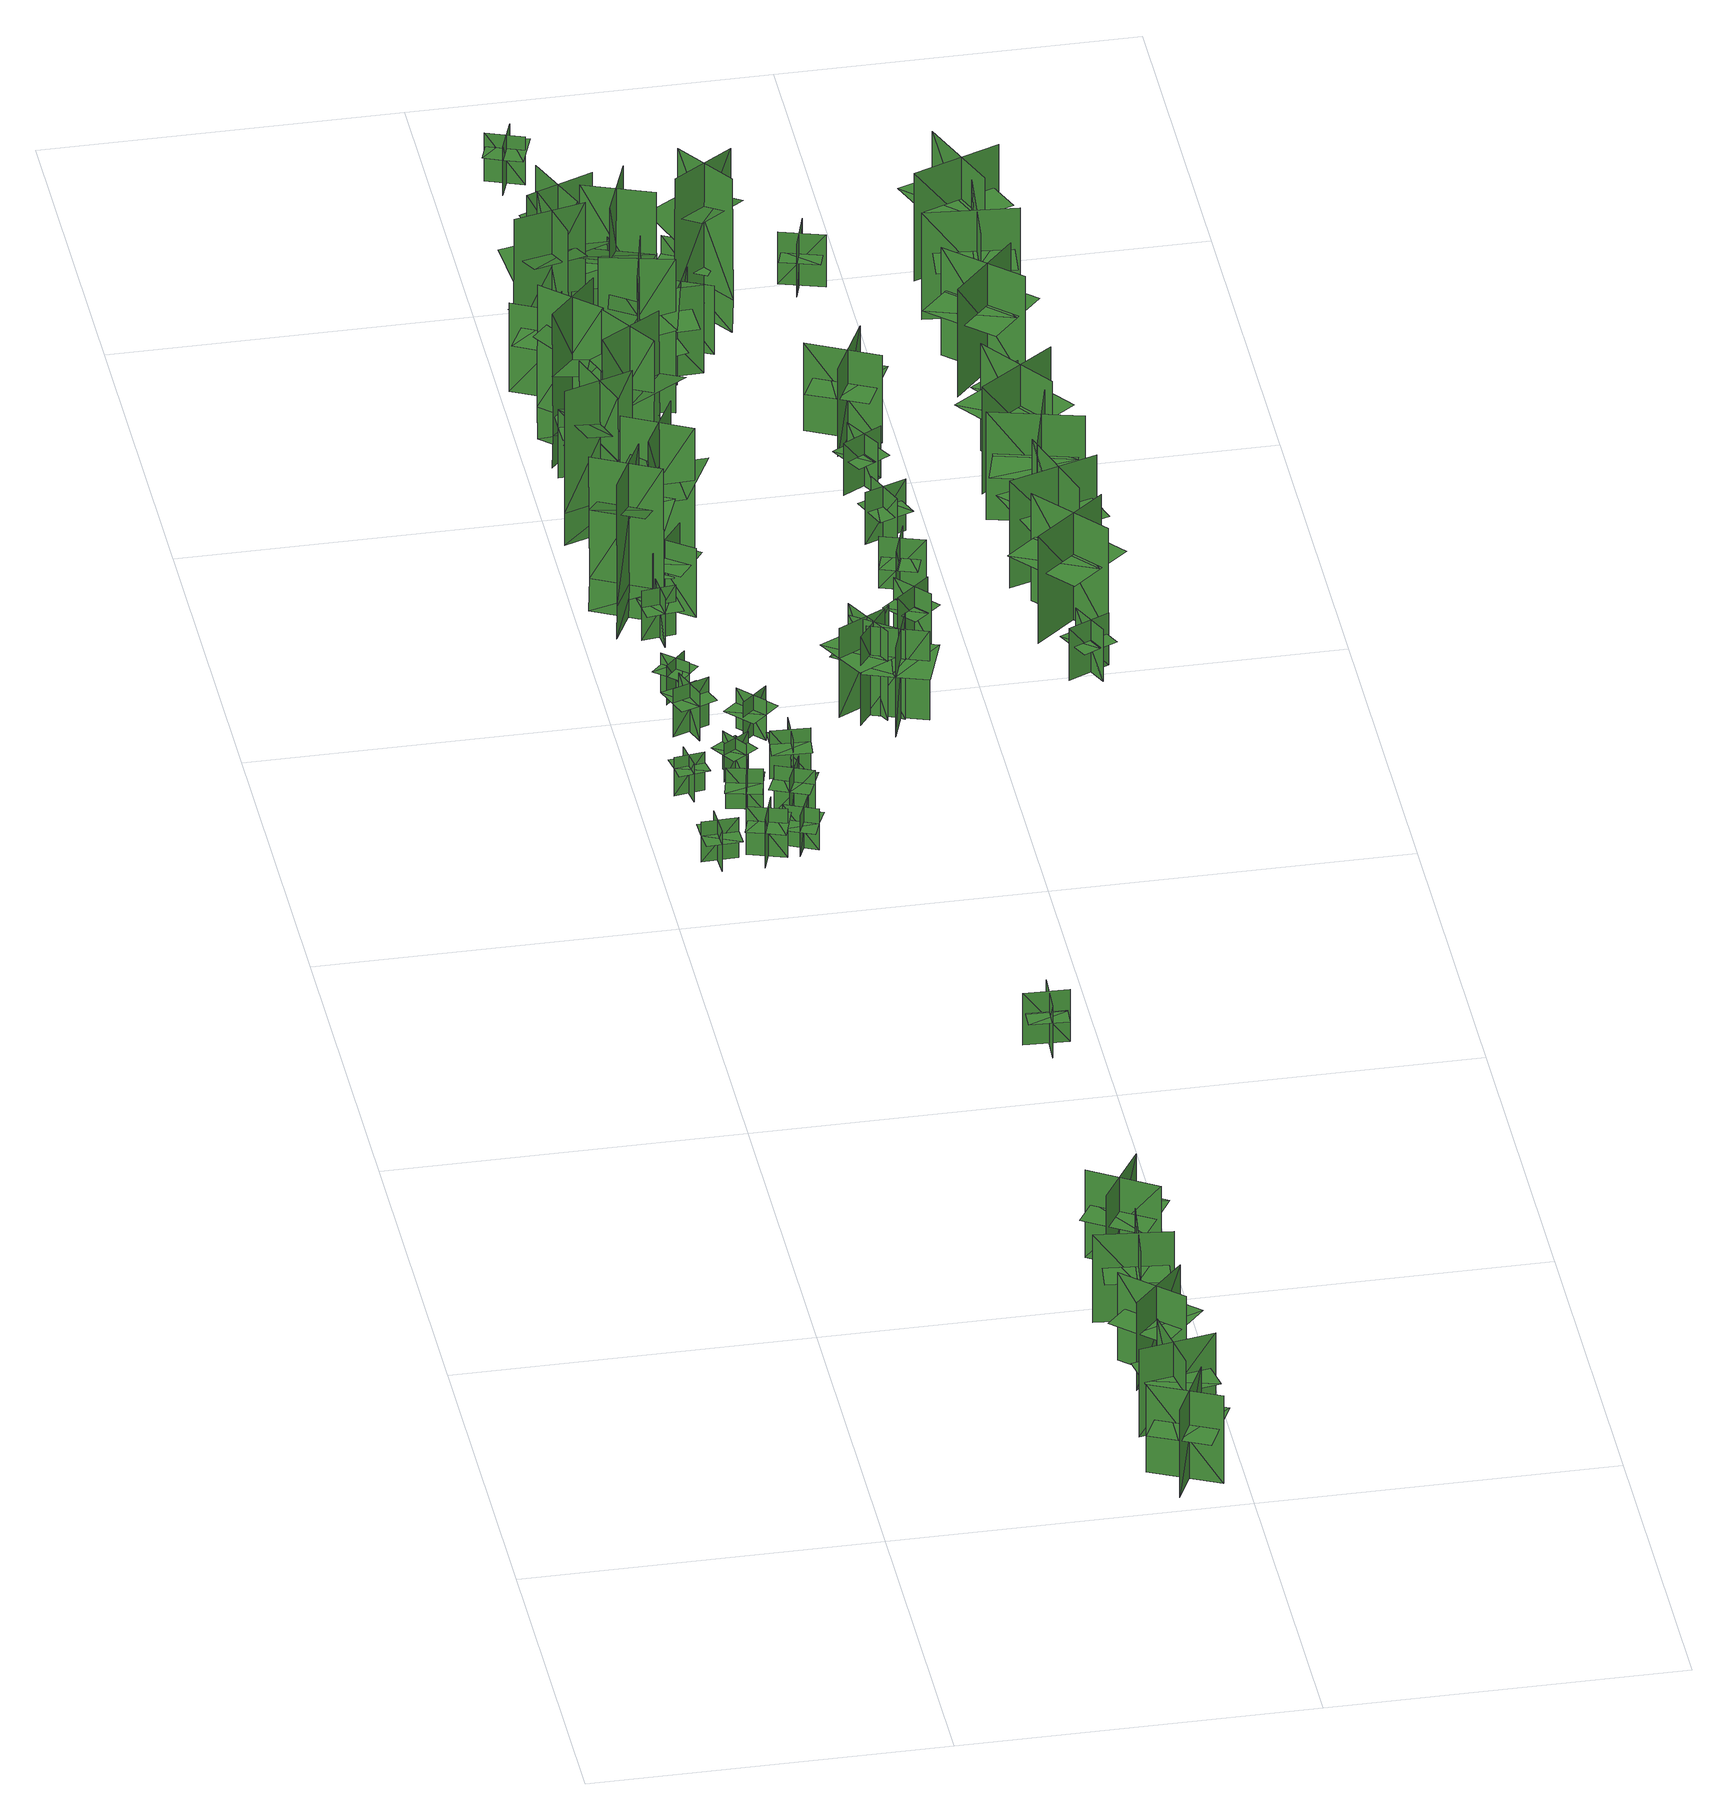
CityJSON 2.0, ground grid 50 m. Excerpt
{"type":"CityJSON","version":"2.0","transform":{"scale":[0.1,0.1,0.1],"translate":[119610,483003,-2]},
"CityObjects":{
"tree1":{"type":"SolitaryVegetationObject","geometry":[{"type":"MultiSurface","lod":"1","boundaries":[[[0,1,2]],[[0,2,3]],[[4,5,6]],[[4,6,7]],[[8,9,10]],[[8,10,11]],[[8,12,13]],[[8,13,9]]]}]},
"tree2":{"type":"SolitaryVegetationObject","geometry":[{"type":"MultiSurface","lod":"1","boundaries":[[[14,15,16]],[[14,16,17]],[[18,19,20]],[[18,20,21]],[[22,23,24]],[[22,24,25]],[[22,26,27]],[[22,27,23]]]}]},
"tree3":{"type":"SolitaryVegetationObject","geometry":[{"type":"MultiSurface","lod":"1","boundaries":[[[28,29,30]],[[28,30,31]],[[32,33,34]],[[32,34,35]],[[36,37,38]],[[36,38,39]],[[36,40,41]],[[36,41,37]]]}]},
"tree4":{"type":"SolitaryVegetationObject","geometry":[{"type":"MultiSurface","lod":"1","boundaries":[[[42,43,44]],[[42,44,45]],[[46,47,48]],[[46,48,49]],[[50,51,52]],[[50,52,53]],[[50,54,55]],[[50,55,51]]]}]},
"tree5":{"type":"SolitaryVegetationObject","geometry":[{"type":"MultiSurface","lod":"1","boundaries":[[[56,57,58]],[[56,58,59]],[[60,61,62]],[[60,62,63]],[[64,65,66]],[[64,66,67]],[[64,67,68]],[[64,68,69]]]}]},
"tree6":{"type":"SolitaryVegetationObject","geometry":[{"type":"MultiSurface","lod":"1","boundaries":[[[70,71,72]],[[70,72,73]],[[74,75,76]],[[74,76,77]],[[78,79,80]],[[78,80,81]],[[78,81,82]],[[78,82,83]]]}]},
"tree7":{"type":"SolitaryVegetationObject","geometry":[{"type":"MultiSurface","lod":"1","boundaries":[[[84,85,86]],[[84,86,87]],[[88,89,90]],[[88,90,91]],[[92,93,94]],[[92,94,95]],[[92,96,97]],[[92,97,93]]]}]},
"tree8":{"type":"SolitaryVegetationObject","geometry":[{"type":"MultiSurface","lod":"1","boundaries":[[[98,99,100]],[[98,100,101]],[[102,103,104]],[[102,104,105]],[[106,107,108]],[[106,108,109]],[[106,109,110]],[[106,110,111]]]}]},
"tree9":{"type":"SolitaryVegetationObject","geometry":[{"type":"MultiSurface","lod":"1","boundaries":[[[112,113,114]],[[112,114,115]],[[116,117,118]],[[116,118,119]],[[120,121,122]],[[120,122,123]],[[120,123,124]],[[120,124,125]]]}]},
"tree10":{"type":"SolitaryVegetationObject","geometry":[{"type":"MultiSurface","lod":"1","boundaries":[[[126,127,128]],[[126,128,129]],[[130,131,132]],[[130,132,133]],[[134,135,136]],[[134,136,137]],[[134,137,138]],[[134,138,139]]]}]},
"tree11":{"type":"SolitaryVegetationObject","geometry":[{"type":"MultiSurface","lod":"1","boundaries":[[[140,141,142]],[[140,142,143]],[[144,145,146]],[[144,146,147]],[[148,149,150]],[[148,150,151]],[[148,151,152]],[[148,152,153]]]}]},
"tree12":{"type":"SolitaryVegetationObject","geometry":[{"type":"MultiSurface","lod":"1","boundaries":[[[154,155,156]],[[154,156,157]],[[158,159,160]],[[158,160,161]],[[162,163,164]],[[162,164,165]],[[162,165,166]],[[162,166,167]]]}]},
"tree13":{"type":"SolitaryVegetationObject","geometry":[{"type":"MultiSurface","lod":"1","boundaries":[[[168,169,170]],[[168,170,171]],[[172,173,174]],[[172,174,175]],[[176,177,178]],[[176,178,179]],[[176,179,180]],[[176,180,181]]]}]},
"tree14":{"type":"SolitaryVegetationObject","geometry":[{"type":"MultiSurface","lod":"1","boundaries":[[[182,183,184]],[[182,184,185]],[[186,187,188]],[[186,188,189]],[[190,191,192]],[[190,192,193]],[[190,193,194]],[[190,194,195]]]}]},
"tree15":{"type":"SolitaryVegetationObject","geometry":[{"type":"MultiSurface","lod":"1","boundaries":[[[196,197,198]],[[196,198,199]],[[200,201,202]],[[200,202,203]],[[204,205,201]],[[204,201,200]],[[206,207,197]],[[206,197,196]],[[208,209,210]],[[208,210,211]],[[212,213,214]],[[212,214,215]]]}]},
"tree16":{"type":"SolitaryVegetationObject","geometry":[{"type":"MultiSurface","lod":"1","boundaries":[[[216,217,218]],[[216,218,219]],[[220,221,222]],[[220,222,223]],[[224,225,226]],[[224,226,227]],[[224,227,228]],[[224,228,229]]]}]},
"tree17":{"type":"SolitaryVegetationObject","geometry":[{"type":"MultiSurface","lod":"1","boundaries":[[[230,231,232]],[[230,232,233]],[[234,235,236]],[[234,236,237]],[[238,239,240]],[[238,240,241]],[[238,241,242]],[[238,242,243]]]}]},
"tree18":{"type":"SolitaryVegetationObject","geometry":[{"type":"MultiSurface","lod":"1","boundaries":[[[244,245,246]],[[244,246,247]],[[248,249,250]],[[248,250,251]],[[252,253,254]],[[252,254,255]],[[252,256,257]],[[252,257,253]]]}]},
"tree19":{"type":"SolitaryVegetationObject","geometry":[{"type":"MultiSurface","lod":"1","boundaries":[[[258,259,260]],[[258,260,261]],[[262,263,264]],[[262,264,265]],[[266,267,268]],[[266,268,269]],[[266,270,271]],[[266,271,267]]]}]},
"tree20":{"type":"SolitaryVegetationObject","geometry":[{"type":"MultiSurface","lod":"1","boundaries":[[[272,273,274]],[[272,274,275]],[[276,277,278]],[[276,278,279]],[[280,281,282]],[[280,282,283]],[[280,284,285]],[[280,285,281]]]}]},
"tree21":{"type":"SolitaryVegetationObject","geometry":[{"type":"MultiSurface","lod":"1","boundaries":[[[286,287,288]],[[286,288,289]],[[290,291,292]],[[290,292,293]],[[294,295,296]],[[294,296,297]],[[294,297,298]],[[294,298,299]]]}]},
"tree22":{"type":"SolitaryVegetationObject","geometry":[{"type":"MultiSurface","lod":"1","boundaries":[[[300,301,302]],[[300,302,303]],[[304,305,306]],[[304,306,307]],[[308,309,310]],[[308,310,311]],[[308,311,312]],[[308,312,313]]]}]},
"tree23":{"type":"SolitaryVegetationObject","geometry":[{"type":"MultiSurface","lod":"1","boundaries":[[[314,315,316]],[[314,316,317]],[[318,319,320]],[[318,320,321]],[[322,323,324]],[[322,324,325]],[[322,326,327]],[[322,327,323]]]}]},
"tree24":{"type":"SolitaryVegetationObject","geometry":[{"type":"MultiSurface","lod":"1","boundaries":[[[328,329,330]],[[328,330,331]],[[332,333,334]],[[332,334,335]],[[336,337,338]],[[336,338,339]],[[336,339,340]],[[336,340,341]]]}]},
"tree25":{"type":"SolitaryVegetationObject","geometry":[{"type":"MultiSurface","lod":"1","boundaries":[[[342,343,344]],[[342,344,345]],[[346,347,348]],[[346,348,349]],[[350,351,347]],[[350,347,346]],[[352,353,343]],[[352,343,342]],[[354,355,356]],[[354,356,357]],[[358,359,360]],[[358,360,361]]]}]},
"tree26":{"type":"SolitaryVegetationObject","geometry":[{"type":"MultiSurface","lod":"1","boundaries":[[[362,363,364]],[[362,364,365]],[[366,367,368]],[[366,368,369]],[[370,371,372]],[[370,372,373]],[[370,373,374]],[[370,374,375]]]}]},
"tree27":{"type":"SolitaryVegetationObject","geometry":[{"type":"MultiSurface","lod":"1","boundaries":[[[376,377,378]],[[376,378,379]],[[380,381,382]],[[380,382,383]],[[384,385,386]],[[384,386,387]],[[384,387,388]],[[384,388,389]]]}]},
"tree28":{"type":"SolitaryVegetationObject","geometry":[{"type":"MultiSurface","lod":"1","boundaries":[[[390,391,392]],[[390,392,393]],[[394,395,396]],[[394,396,397]],[[398,399,395]],[[398,395,394]],[[400,401,391]],[[400,391,390]],[[402,403,404]],[[402,404,405]],[[406,407,408]],[[406,408,409]]]}]},
"tree29":{"type":"SolitaryVegetationObject","geometry":[{"type":"MultiSurface","lod":"1","boundaries":[[[410,411,412]],[[410,412,413]],[[414,415,416]],[[414,416,417]],[[418,419,420]],[[418,420,421]],[[418,421,422]],[[418,422,423]]]}]},
"tree30":{"type":"SolitaryVegetationObject","geometry":[{"type":"MultiSurface","lod":"1","boundaries":[[[424,425,426]],[[424,426,427]],[[428,429,430]],[[428,430,431]],[[432,433,434]],[[432,434,435]],[[432,436,437]],[[432,437,433]]]}]},
"tree31":{"type":"SolitaryVegetationObject","geometry":[{"type":"MultiSurface","lod":"1","boundaries":[[[438,439,440]],[[438,440,441]],[[442,443,444]],[[442,444,445]],[[446,447,448]],[[446,448,449]],[[446,450,451]],[[446,451,447]]]}]},
"tree32":{"type":"SolitaryVegetationObject","geometry":[{"type":"MultiSurface","lod":"1","boundaries":[[[452,453,454]],[[452,454,455]],[[456,457,458]],[[456,458,459]],[[460,461,462]],[[460,462,463]],[[460,464,465]],[[460,465,461]]]}]},
"tree33":{"type":"SolitaryVegetationObject","geometry":[{"type":"MultiSurface","lod":"1","boundaries":[[[466,467,468]],[[466,468,469]],[[470,471,472]],[[470,472,473]],[[474,475,476]],[[474,476,477]],[[474,478,479]],[[474,479,475]]]}]},
"tree34":{"type":"SolitaryVegetationObject","geometry":[{"type":"MultiSurface","lod":"1","boundaries":[[[480,481,482]],[[480,482,483]],[[484,485,486]],[[484,486,487]],[[488,489,490]],[[488,490,491]],[[488,492,493]],[[488,493,489]]]}]},
"tree35":{"type":"SolitaryVegetationObject","geometry":[{"type":"MultiSurface","lod":"1","boundaries":[[[494,495,496]],[[494,496,497]],[[498,499,500]],[[498,500,501]],[[502,503,499]],[[502,499,498]],[[504,505,495]],[[504,495,494]],[[506,507,508]],[[506,508,509]],[[510,511,512]],[[510,512,513]]]}]},
"tree36":{"type":"SolitaryVegetationObject","geometry":[{"type":"MultiSurface","lod":"1","boundaries":[[[514,515,516]],[[514,516,517]],[[518,519,520]],[[518,520,521]],[[522,523,524]],[[522,524,525]],[[522,525,526]],[[522,526,527]]]}]},
"tree37":{"type":"SolitaryVegetationObject","geometry":[{"type":"MultiSurface","lod":"1","boundaries":[[[528,529,530]],[[528,530,531]],[[532,533,534]],[[532,534,535]],[[536,537,538]],[[536,538,539]],[[536,539,540]],[[536,540,541]]]}]},
"tree38":{"type":"SolitaryVegetationObject","geometry":[{"type":"MultiSurface","lod":"1","boundaries":[[[542,543,544]],[[542,544,545]],[[546,547,548]],[[546,548,549]],[[550,551,552]],[[550,552,553]],[[550,554,555]],[[550,555,551]]]}]},
"tree39":{"type":"SolitaryVegetationObject","geometry":[{"type":"MultiSurface","lod":"1","boundaries":[[[556,557,558]],[[556,558,559]],[[560,561,562]],[[560,562,563]],[[564,565,566]],[[564,566,567]],[[564,568,569]],[[564,569,565]]]}]},
"tree40":{"type":"SolitaryVegetationObject","geometry":[{"type":"MultiSurface","lod":"1","boundaries":[[[570,571,572]],[[570,572,573]],[[574,575,576]],[[574,576,577]],[[578,579,580]],[[578,580,581]],[[578,582,583]],[[578,583,579]]]}]},
"tree41":{"type":"SolitaryVegetationObject","geometry":[{"type":"MultiSurface","lod":"1","boundaries":[[[584,585,586]],[[584,586,587]],[[588,589,590]],[[588,590,591]],[[592,593,594]],[[592,594,595]],[[592,596,597]],[[592,597,593]]]}]},
"tree42":{"type":"SolitaryVegetationObject","geometry":[{"type":"MultiSurface","lod":"1","boundaries":[[[598,599,600]],[[598,600,601]],[[602,603,604]],[[602,604,605]],[[606,607,603]],[[606,603,602]],[[608,609,599]],[[608,599,598]],[[610,611,612]],[[610,612,613]],[[614,615,616]],[[614,616,617]]]}]},
"tree43":{"type":"SolitaryVegetationObject","geometry":[{"type":"MultiSurface","lod":"1","boundaries":[[[618,619,620]],[[618,620,621]],[[622,623,624]],[[622,624,625]],[[626,627,628]],[[626,628,629]],[[626,630,631]],[[626,631,627]]]}]},
"tree44":{"type":"SolitaryVegetationObject","geometry":[{"type":"MultiSurface","lod":"1","boundaries":[[[632,633,634]],[[632,634,635]],[[636,637,638]],[[636,638,639]],[[640,641,642]],[[640,642,643]],[[640,643,644]],[[640,644,645]]]}]},
"tree45":{"type":"SolitaryVegetationObject","geometry":[{"type":"MultiSurface","lod":"1","boundaries":[[[646,647,648]],[[646,648,649]],[[650,651,652]],[[650,652,653]],[[654,655,656]],[[654,656,657]],[[654,658,659]],[[654,659,655]]]}]},
"tree46":{"type":"SolitaryVegetationObject","geometry":[{"type":"MultiSurface","lod":"1","boundaries":[[[660,661,662]],[[660,662,663]],[[664,665,666]],[[664,666,667]],[[668,669,670]],[[668,670,671]],[[668,671,672]],[[668,672,673]]]}]},
"tree47":{"type":"SolitaryVegetationObject","geometry":[{"type":"MultiSurface","lod":"1","boundaries":[[[674,675,676]],[[674,676,677]],[[678,679,680]],[[678,680,681]],[[682,683,684]],[[682,684,685]],[[682,686,687]],[[682,687,683]]]}]},
"tree48":{"type":"SolitaryVegetationObject","geometry":[{"type":"MultiSurface","lod":"1","boundaries":[[[688,689,690]],[[688,690,691]],[[692,693,694]],[[692,694,695]],[[696,697,698]],[[696,698,699]],[[696,700,701]],[[696,701,697]]]}]},
"tree49":{"type":"SolitaryVegetationObject","geometry":[{"type":"MultiSurface","lod":"1","boundaries":[[[702,703,704]],[[702,704,705]],[[706,707,708]],[[706,708,709]],[[710,711,707]],[[710,707,706]],[[712,713,703]],[[712,703,702]],[[714,715,716]],[[714,716,717]],[[718,719,720]],[[718,720,721]]]}]},
"tree50":{"type":"SolitaryVegetationObject","geometry":[{"type":"MultiSurface","lod":"1","boundaries":[[[722,723,724]],[[722,724,725]],[[726,727,728]],[[726,728,729]],[[730,731,732]],[[730,732,733]],[[730,733,734]],[[730,734,735]]]}]},
"tree51":{"type":"SolitaryVegetationObject","geometry":[{"type":"MultiSurface","lod":"1","boundaries":[[[736,737,738]],[[736,738,739]],[[740,741,742]],[[740,742,743]],[[744,745,746]],[[744,746,747]],[[744,748,749]],[[744,749,745]]]}]},
"tree52":{"type":"SolitaryVegetationObject","geometry":[{"type":"MultiSurface","lod":"1","boundaries":[[[750,751,752]],[[750,752,753]],[[754,755,756]],[[754,756,757]],[[758,759,760]],[[758,760,761]],[[758,762,763]],[[758,763,759]]]}]},
"tree53":{"type":"SolitaryVegetationObject","geometry":[{"type":"MultiSurface","lod":"1","boundaries":[[[764,765,766]],[[764,766,767]],[[768,769,770]],[[768,770,771]],[[772,773,774]],[[772,774,775]],[[772,776,777]],[[772,777,773]]]}]},
"tree54":{"type":"SolitaryVegetationObject","geometry":[{"type":"MultiSurface","lod":"1","boundaries":[[[778,779,780]],[[778,780,781]],[[782,783,784]],[[782,784,785]],[[786,787,788]],[[786,788,789]],[[786,790,791]],[[786,791,787]]]}]},
"tree55":{"type":"SolitaryVegetationObject","geometry":[{"type":"MultiSurface","lod":"1","boundaries":[[[792,793,794]],[[792,794,795]],[[796,797,798]],[[796,798,799]],[[800,801,802]],[[800,802,803]],[[800,804,805]],[[800,805,801]]]}]},
"tree56":{"type":"SolitaryVegetationObject","geometry":[{"type":"MultiSurface","lod":"1","boundaries":[[[806,807,808]],[[806,808,809]],[[810,811,812]],[[810,812,813]],[[814,815,816]],[[814,816,817]],[[814,817,818]],[[814,818,819]]]}]},
"tree57":{"type":"SolitaryVegetationObject","geometry":[{"type":"MultiSurface","lod":"1","boundaries":[[[820,821,822]],[[820,822,823]],[[824,825,826]],[[824,826,827]],[[828,829,830]],[[828,830,831]],[[828,832,833]],[[828,833,829]]]}]},
"tree58":{"type":"SolitaryVegetationObject","geometry":[{"type":"MultiSurface","lod":"1","boundaries":[[[834,835,836]],[[834,836,837]],[[838,839,840]],[[838,840,841]],[[842,843,844]],[[842,844,845]],[[842,846,847]],[[842,847,843]]]}]},
"tree59":{"type":"SolitaryVegetationObject","geometry":[{"type":"MultiSurface","lod":"1","boundaries":[[[848,849,850]],[[848,850,851]],[[852,853,854]],[[852,854,855]],[[856,857,858]],[[856,858,859]],[[856,859,860]],[[856,860,861]]]}]},
"tree60":{"type":"SolitaryVegetationObject","geometry":[{"type":"MultiSurface","lod":"1","boundaries":[[[862,863,864]],[[862,864,865]],[[866,867,868]],[[866,868,869]],[[870,871,867]],[[870,867,866]],[[872,873,863]],[[872,863,862]],[[874,875,876]],[[874,876,877]],[[878,879,880]],[[878,880,881]]]}]},
"tree61":{"type":"SolitaryVegetationObject","geometry":[{"type":"MultiSurface","lod":"1","boundaries":[[[882,883,884]],[[882,884,885]],[[886,887,888]],[[886,888,889]],[[890,891,892]],[[890,892,893]],[[890,893,894]],[[890,894,895]]]}]},
"tree62":{"type":"SolitaryVegetationObject","geometry":[{"type":"MultiSurface","lod":"1","boundaries":[[[896,897,898]],[[896,898,899]],[[900,901,902]],[[900,902,903]],[[904,905,901]],[[904,901,900]],[[906,907,897]],[[906,897,896]],[[908,909,910]],[[908,910,911]],[[912,913,914]],[[912,914,915]]]}]},
"tree63":{"type":"SolitaryVegetationObject","geometry":[{"type":"MultiSurface","lod":"1","boundaries":[[[916,917,918]],[[916,918,919]],[[920,921,922]],[[920,922,923]],[[924,925,926]],[[924,926,927]],[[924,928,929]],[[924,929,925]]]}]},
"tree64":{"type":"SolitaryVegetationObject","geometry":[{"type":"MultiSurface","lod":"1","boundaries":[[[930,931,932]],[[930,932,933]],[[934,935,936]],[[934,936,937]],[[938,939,940]],[[938,940,941]],[[938,941,942]],[[938,942,943]]]}]},
"tree65":{"type":"SolitaryVegetationObject","geometry":[{"type":"MultiSurface","lod":"1","boundaries":[[[944,945,946]],[[944,946,947]],[[948,949,950]],[[948,950,951]],[[952,953,954]],[[952,954,955]],[[952,956,957]],[[952,957,953]]]}]},
"tree66":{"type":"SolitaryVegetationObject","geometry":[{"type":"MultiSurface","lod":"1","boundaries":[[[958,959,960]],[[958,960,961]],[[962,963,964]],[[962,964,965]],[[966,967,968]],[[966,968,969]],[[966,970,971]],[[966,971,967]]]}]},
"tree67":{"type":"SolitaryVegetationObject","geometry":[{"type":"MultiSurface","lod":"1","boundaries":[[[972,973,974]],[[972,974,975]],[[976,977,978]],[[976,978,979]],[[980,981,982]],[[980,982,983]],[[980,984,985]],[[980,985,981]]]}]},
"tree68":{"type":"SolitaryVegetationObject","geometry":[{"type":"MultiSurface","lod":"1","boundaries":[[[986,987,988]],[[986,988,989]],[[990,991,992]],[[990,992,993]],[[994,995,991]],[[994,991,990]],[[996,997,987]],[[996,987,986]],[[998,999,1000]],[[998,1000,1001]],[[1002,1003,1004]],[[1002,1004,1005]]]}]},
"tree69":{"type":"SolitaryVegetationObject","geometry":[{"type":"MultiSurface","lod":"1","boundaries":[[[1006,1007,1008]],[[1006,1008,1009]],[[1010,1011,1012]],[[1010,1012,1013]],[[1014,1015,1016]],[[1014,1016,1017]],[[1014,1017,1018]],[[1014,1018,1019]]]}]},
"tree70":{"type":"SolitaryVegetationObject","geometry":[{"type":"MultiSurface","lod":"1","boundaries":[[[1020,1021,1022]],[[1020,1022,1023]],[[1024,1025,1026]],[[1024,1026,1027]],[[1028,1029,1030]],[[1028,1030,1031]],[[1028,1031,1032]],[[1028,1032,991]]]}]},
"tree71":{"type":"SolitaryVegetationObject","geometry":[{"type":"MultiSurface","lod":"1","boundaries":[[[1033,1034,1035]],[[1033,1035,1036]],[[1037,1038,1039]],[[1037,1039,1040]],[[1041,1042,1043]],[[1041,1043,1044]],[[1041,1044,1045]],[[1041,1045,1046]]]}]},
"tree72":{"type":"SolitaryVegetationObject","geometry":[{"type":"MultiSurface","lod":"1","boundaries":[[[1047,1048,1049]],[[1047,1049,1050]],[[1051,1052,1053]],[[1051,1053,1054]],[[1055,1056,1057]],[[1055,1057,1058]],[[1055,1058,1059]],[[1055,1059,1060]]]}]},
"tree73":{"type":"SolitaryVegetationObject","geometry":[{"type":"MultiSurface","lod":"1","boundaries":[[[1061,1062,1063]],[[1061,1063,1064]],[[1065,1066,1067]],[[1065,1067,1068]],[[1069,1070,1071]],[[1069,1071,1072]],[[1069,1073,1074]],[[1069,1074,1070]]]}]},
"tree74":{"type":"SolitaryVegetationObject","geometry":[{"type":"MultiSurface","lod":"1","boundaries":[[[1075,1076,1077]],[[1075,1077,1078]],[[1079,1080,1081]],[[1079,1081,1082]],[[1083,1084,1085]],[[1083,1085,1086]],[[1083,1087,1088]],[[1083,1088,1084]]]}]},
"tree75":{"type":"SolitaryVegetationObject","geometry":[{"type":"MultiSurface","lod":"1","boundaries":[[[1089,1090,1091]],[[1089,1091,1092]],[[1093,1094,1095]],[[1093,1095,1096]],[[1097,1098,1099]],[[1097,1099,1100]],[[1097,1100,1101]],[[1097,1101,1102]]]}]},
"tree76":{"type":"SolitaryVegetationObject","geometry":[{"type":"MultiSurface","lod":"1","boundaries":[[[1103,1104,1105]],[[1103,1105,1106]],[[1107,1108,1109]],[[1107,1109,1110]],[[1111,1112,1108]],[[1111,1108,1107]],[[1113,1114,1104]],[[1113,1104,1103]],[[1103,1104,1115]],[[1103,1115,1116]],[[1103,1117,1118]],[[1103,1118,1104]]]}]},
"tree77":{"type":"SolitaryVegetationObject","geometry":[{"type":"MultiSurface","lod":"1","boundaries":[[[1119,1120,1121]],[[1119,1121,1122]],[[1123,1124,1125]],[[1123,1125,1126]],[[1127,1128,1129]],[[1127,1129,1130]],[[1127,1131,1132]],[[1127,1132,1128]]]}]},
"tree78":{"type":"SolitaryVegetationObject","geometry":[{"type":"MultiSurface","lod":"1","boundaries":[[[1133,1134,1135]],[[1133,1135,1136]],[[1137,1138,1139]],[[1137,1139,1140]],[[1141,1142,1143]],[[1141,1143,1144]],[[1141,1144,1145]],[[1141,1145,1146]]]}]},
"tree79":{"type":"SolitaryVegetationObject","geometry":[{"type":"MultiSurface","lod":"1","boundaries":[[[1147,1148,1149]],[[1147,1149,1150]],[[1151,1152,1153]],[[1151,1153,1154]],[[1155,1156,1157]],[[1155,1157,1158]],[[1155,1159,1160]],[[1155,1160,1156]]]}]},
"tree80":{"type":"SolitaryVegetationObject","geometry":[{"type":"MultiSurface","lod":"1","boundaries":[[[1161,1162,1163]],[[1161,1163,1164]],[[1165,1166,1167]],[[1165,1167,1168]],[[1169,1170,1171]],[[1169,1171,1172]],[[1169,1172,1173]],[[1169,1173,1174]]]}]},
"tree81":{"type":"SolitaryVegetationObject","geometry":[{"type":"MultiSurface","lod":"1","boundaries":[[[1175,1176,1177]],[[1175,1177,1178]],[[1179,1180,1181]],[[1179,1181,1182]],[[1183,1184,1185]],[[1183,1185,1186]],[[1183,1187,1188]],[[1183,1188,1184]]]}]},
"tree82":{"type":"SolitaryVegetationObject","geometry":[{"type":"MultiSurface","lod":"1","boundaries":[[[1189,1190,1191]],[[1189,1191,1192]],[[1193,1194,1195]],[[1193,1195,1196]],[[1197,1198,1199]],[[1197,1199,1200]],[[1197,1201,1202]],[[1197,1202,1198]]]}]},
"tree83":{"type":"SolitaryVegetationObject","geometry":[{"type":"MultiSurface","lod":"1","boundaries":[[[1203,1204,1205]],[[1203,1205,1206]],[[1207,1208,1209]],[[1207,1209,1210]],[[1211,1212,1213]],[[1211,1213,1214]],[[1211,1215,1216]],[[1211,1216,1212]]]}]},
"tree84":{"type":"SolitaryVegetationObject","geometry":[{"type":"MultiSurface","lod":"1","boundaries":[[[1217,1218,1219]],[[1217,1219,1220]],[[1221,1222,1223]],[[1221,1223,1224]],[[1225,1226,1222]],[[1225,1222,1221]],[[1227,1228,1218]],[[1227,1218,1217]],[[1229,1230,1231]],[[1229,1231,1232]],[[1233,1234,1235]],[[1233,1235,1236]]]}]},
"tree85":{"type":"SolitaryVegetationObject","geometry":[{"type":"MultiSurface","lod":"1","boundaries":[[[1237,1238,1239]],[[1237,1239,1240]],[[1241,1242,1243]],[[1241,1243,1244]],[[1245,1246,1247]],[[1245,1247,1248]],[[1245,1249,1250]],[[1245,1250,1246]]]}]},
"tree86":{"type":"SolitaryVegetationObject","geometry":[{"type":"MultiSurface","lod":"1","boundaries":[[[1251,1252,1253]],[[1251,1253,1254]],[[1255,1256,1257]],[[1255,1257,1258]],[[1259,1260,1261]],[[1259,1261,1262]],[[1259,1263,1264]],[[1259,1264,1260]]]}]},
"tree87":{"type":"SolitaryVegetationObject","geometry":[{"type":"MultiSurface","lod":"1","boundaries":[[[1265,1266,1267]],[[1265,1267,1268]],[[1269,1270,1271]],[[1269,1271,1272]],[[1273,1274,1275]],[[1273,1275,1276]],[[1273,1276,1277]],[[1273,1277,1278]]]}]},
"tree88":{"type":"SolitaryVegetationObject","geometry":[{"type":"MultiSurface","lod":"1","boundaries":[[[1279,1280,1281]],[[1279,1281,1282]],[[1283,1284,1285]],[[1283,1285,1286]],[[1287,1288,1289]],[[1287,1289,1290]],[[1287,1291,1292]],[[1287,1292,1288]]]}]},
"tree89":{"type":"SolitaryVegetationObject","geometry":[{"type":"MultiSurface","lod":"1","boundaries":[[[1293,1294,1295]],[[1293,1295,1296]],[[1297,1298,1299]],[[1297,1299,1300]],[[1301,1302,1303]],[[1301,1303,1304]],[[1301,1305,1306]],[[1301,1306,1302]]]}]},
"tree90":{"type":"SolitaryVegetationObject","geometry":[{"type":"MultiSurface","lod":"1","boundaries":[[[1307,1308,1309]],[[1307,1309,1310]],[[1311,1312,1313]],[[1311,1313,1314]],[[1315,1316,1317]],[[1315,1317,1318]],[[1315,1319,1320]],[[1315,1320,1316]]]}]},
"tree91":{"type":"SolitaryVegetationObject","geometry":[{"type":"MultiSurface","lod":"1","boundaries":[[[1321,1322,1323]],[[1321,1323,1324]],[[1325,1326,1327]],[[1325,1327,1328]],[[1329,1330,1331]],[[1329,1331,1332]],[[1329,1333,1334]],[[1329,1334,1330]]]}]},
"tree92":{"type":"SolitaryVegetationObject","geometry":[{"type":"MultiSurface","lod":"1","boundaries":[[[1335,1336,1337]],[[1335,1337,1338]],[[1339,1340,1341]],[[1339,1341,1342]],[[1343,1344,1345]],[[1343,1345,1346]],[[1343,1347,1348]],[[1343,1348,1344]]]}]},
"tree93":{"type":"SolitaryVegetationObject","geometry":[{"type":"MultiSurface","lod":"1","boundaries":[[[1349,1350,1351]],[[1349,1351,1352]],[[1353,1354,1355]],[[1353,1355,1356]],[[1357,1358,1359]],[[1357,1359,1360]],[[1357,1361,1362]],[[1357,1362,1358]]]}]},
"tree94":{"type":"SolitaryVegetationObject","geometry":[{"type":"MultiSurface","lod":"1","boundaries":[[[1363,1364,1365]],[[1363,1365,1366]],[[1367,1368,1369]],[[1367,1369,1370]],[[1371,1372,1373]],[[1371,1373,1374]],[[1371,1375,1376]],[[1371,1376,1372]]]}]},
"tree95":{"type":"SolitaryVegetationObject","geometry":[{"type":"MultiSurface","lod":"1","boundaries":[[[1377,1378,1379]],[[1377,1379,1380]],[[1381,1382,1383]],[[1381,1383,1384]],[[1385,1386,1387]],[[1385,1387,1388]],[[1385,1389,1390]],[[1385,1390,1386]]]}]},
"tree96":{"type":"SolitaryVegetationObject","geometry":[{"type":"MultiSurface","lod":"1","boundaries":[[[1391,1392,1393]],[[1391,1393,1394]],[[1395,1396,1397]],[[1395,1397,1398]],[[1399,1400,1401]],[[1399,1401,1402]],[[1399,1403,1404]],[[1399,1404,1400]]]}]},
"tree97":{"type":"SolitaryVegetationObject","geometry":[{"type":"MultiSurface","lod":"1","boundaries":[[[1405,1406,1407]],[[1405,1407,1408]],[[1409,1410,1411]],[[1409,1411,1412]],[[1413,1414,1415]],[[1413,1415,1416]],[[1413,1417,1418]],[[1413,1418,1414]]]}]},
"tree98":{"type":"SolitaryVegetationObject","geometry":[{"type":"MultiSurface","lod":"1","boundaries":[[[1419,1420,1421]],[[1419,1421,1422]],[[1423,1424,1425]],[[1423,1425,1426]],[[1427,1428,1429]],[[1427,1429,1430]],[[1427,1431,1432]],[[1427,1432,1428]]]}]}
},
"vertices":[
[403,22,12],[450,119,12],[450,119,152],[403,22,152],[467,45,12],[467,45,152],[370,91,152],[370,91,12],[403,30,98],[443,115,98],[404,134,98],[363,49,98],[444,10,98],[484,95,98],
[377,177,11],[484,197,11],[484,197,151],[377,177,151],[433,139,11],[433,139,151],[414,245,151],[414,245,11],[383,182,97],[476,200,97],[468,243,97],[375,226,97],[392,138,97],[484,155,97],
[394,289,10],[468,368,10],[468,368,150],[394,289,150],[462,292,10],[462,292,150],[383,366,150],[383,366,10],[396,297,96],[460,366,96],[428,396,96],[363,327,96],[429,266,96],[493,335,96],
[422,408,9],[434,515,9],[434,515,149],[422,408,149],[475,451,9],[475,451,149],[367,462,149],[367,462,9],[419,415,96],[429,509,96],[385,514,96],[375,420,96],[464,410,96],[474,504,96],
[76,1659,17],[78,1609,17],[78,1609,81],[76,1659,81],[55,1636,17],[55,1636,81],[106,1638,81],[106,1638,17],[55,1636,59],[57,1609,59],[107,1611,59],[106,1638,59],[105,1666,59],[54,1664,59],
[65,1821,18],[72,1778,18],[72,1778,79],[65,1821,79],[48,1798,18],[91,1804,18],[91,1804,79],[48,1798,79],[48,1798,62],[51,1776,62],[95,1783,62],[91,1804,62],[88,1826,62],[44,1819,62],
[386,618,9],[478,561,9],[478,561,149],[386,618,149],[402,552,9],[402,552,149],[460,644,149],[460,644,9],[395,618,95],[475,568,95],[498,605,95],[418,655,95],[371,580,95],[451,530,95],
[170,1626,17],[117,1643,17],[117,1643,94],[170,1626,94],[153,1659,17],[136,1606,17],[136,1606,94],[153,1659,94],[153,1659,72],[127,1667,72],[110,1614,72],[136,1606,72],[163,1597,72],[179,1650,72],
[133,1727,18],[145,1777,18],[145,1777,83],[133,1727,83],[159,1744,18],[159,1744,83],[110,1755,83],[110,1755,18],[159,1744,60],[166,1770,60],[117,1782,60],[110,1755,60],[104,1729,60],[153,1717,60],
[73,1939,17],[125,1958,17],[125,1958,94],[73,1939,94],[106,1923,17],[87,1975,17],[87,1975,94],[106,1923,94],[106,1923,72],[132,1933,72],[113,1985,72],[87,1975,72],[61,1966,72],[80,1914,72],
[119,1815,20],[156,1839,20],[156,1839,81],[119,1815,81],[148,1809,20],[123,1846,20],[123,1846,81],[148,1809,81],[148,1809,64],[166,1821,64],[142,1858,64],[123,1846,64],[105,1834,64],[129,1797,64],
[187,1625,17],[206,1671,17],[206,1671,82],[187,1625,82],[215,1636,17],[215,1636,82],[169,1656,82],[169,1656,17],[215,1636,59],[226,1661,59],[179,1681,59],[169,1656,59],[158,1631,59],[205,1611,59],
[110,2021,16],[77,2051,16],[77,2051,78],[110,2021,78],[109,2050,16],[79,2018,16],[79,2018,78],[109,2050,78],[109,2050,61],[93,2065,61],[62,2033,61],[79,2018,61],[95,2003,61],[125,2035,61],
[172,1733,17],[223,1711,17],[223,1711,94],[172,1733,94],[186,1698,17],[208,1749,17],[208,1749,94],[186,1698,94],[186,1698,72],[211,1687,72],[233,1738,72],[208,1749,72],[182,1760,72],[160,1709,72],
[21,2268,62],[113,2221,62],[112,2220,257],[20,2267,257],[45,2194,63],[92,2286,63],[91,2286,257],[44,2194,257],[44,2194,11],[91,2286,11],[20,2267,11],[112,2220,11],[21,2267,157],[113,2220,157],[137,2267,176],[45,2314,176],[100,2227,188],[31,2262,188],[13,2227,199],[82,2192,199],
[208,1789,16],[211,1845,16],[211,1845,93],[208,1789,93],[236,1814,16],[181,1817,16],[181,1817,93],[236,1814,93],[236,1814,72],[237,1841,72],[182,1845,72],[181,1817,72],[179,1789,72],[234,1786,72],
[162,1907,18],[199,1941,18],[199,1941,82],[162,1907,82],[193,1906,18],[193,1906,82],[159,1943,82],[159,1943,18],[193,1906,59],[213,1924,59],[179,1962,59],[159,1943,59],[139,1925,59],[173,1888,59],
[76,2184,11],[123,2190,11],[123,2190,90],[76,2184,90],[104,2162,11],[99,2209,11],[99,2209,90],[104,2162,90],[104,2162,64],[99,2209,64],[73,2206,64],[79,2159,64],[130,2165,64],[124,2212,64],
[460,1127,13],[396,1130,13],[396,1130,96],[460,1127,96],[433,1156,13],[433,1156,96],[430,1092,96],[430,1092,13],[456,1124,64],[400,1127,64],[399,1101,64],[455,1098,64],[458,1151,64],[402,1154,64],
[71,2265,10],[83,2323,10],[83,2323,88],[71,2265,88],[110,2291,10],[52,2302,10],[52,2302,88],[110,2291,88],[72,2270,68],[83,2323,68],[60,2327,68],[49,2274,68],[95,2265,68],[105,2318,68],
[54,2318,11],[99,2325,11],[99,2325,88],[54,2318,88],[79,2300,11],[79,2300,88],[71,2345,88],[71,2345,11],[79,2302,63],[97,2305,63],[91,2341,63],[72,2338,63],[54,2334,63],[60,2299,63],
[112,2244,11],[118,2289,11],[118,2289,89],[112,2244,89],[136,2262,11],[136,2262,89],[91,2268,89],[91,2268,11],[134,2263,64],[136,2281,64],[101,2286,64],[98,2267,64],[95,2249,64],[131,2244,64],
[158,2228,9],[92,2277,9],[92,2277,119],[158,2228,119],[148,2293,9],[99,2226,9],[99,2226,119],[148,2293,119],[153,2232,91],[92,2277,91],[72,2251,91],[133,2206,91],[172,2259,91],[111,2304,91],
[120,2378,11],[75,2376,11],[75,2376,88],[120,2378,88],[98,2398,11],[98,2398,88],[99,2353,88],[99,2353,11],[98,2396,63],[79,2396,63],[80,2360,63],[99,2360,63],[118,2361,63],[117,2397,63],
[52,2498,61],[85,2400,61],[84,2400,256],[50,2498,256],[17,2428,62],[115,2462,62],[115,2463,256],[17,2429,256],[17,2429,10],[115,2463,10],[50,2498,10],[84,2400,10],[51,2498,156],[84,2400,156],[134,2417,175],[100,2515,175],[80,2413,187],[54,2487,187],[17,2474,198],[43,2400,198],
[138,2357,11],[96,2340,11],[96,2340,88],[138,2357,88],[111,2369,11],[111,2369,88],[127,2327,88],[127,2327,11],[112,2367,63],[94,2360,63],[107,2327,63],[125,2333,63],[142,2340,63],[129,2374,63],
[68,2455,10],[109,2475,10],[109,2475,88],[68,2455,88],[96,2446,10],[96,2446,88],[77,2486,88],[77,2486,10],[96,2447,63],[113,2455,63],[97,2488,63],[80,2480,63],[63,2471,63],[79,2439,63],
[153,2379,63],[106,2287,63],[104,2288,257],[152,2380,257],[79,2356,63],[171,2308,63],[171,2309,257],[79,2356,257],[79,2356,11],[171,2309,11],[152,2380,11],[104,2288,11],[153,2379,158],[105,2287,158],[152,2263,176],[199,2355,176],[111,2300,188],[147,2369,188],[112,2387,199],[76,2318,199],
[137,2395,11],[104,2380,11],[104,2380,73],[137,2395,73],[114,2403,11],[114,2403,73],[130,2371,73],[130,2371,11],[115,2402,53],[101,2395,53],[114,2369,53],[127,2376,53],[141,2382,53],[128,2409,53],
[144,2345,11],[115,2383,11],[115,2383,90],[144,2345,90],[149,2381,11],[111,2353,11],[111,2353,90],[149,2381,90],[149,2381,64],[111,2353,64],[126,2332,64],[164,2360,64],[133,2402,64],[95,2373,64],
[113,2529,9],[66,2530,9],[66,2530,72],[113,2529,72],[87,2556,9],[86,2508,9],[86,2508,72],[87,2556,72],[109,2529,56],[66,2530,56],[66,2511,56],[109,2510,56],[110,2547,56],[67,2549,56],
[52,2553,7],[133,2484,7],[133,2484,148],[52,2553,148],[60,2469,7],[128,2550,7],[128,2550,148],[60,2469,148],[59,2547,112],[133,2484,112],[160,2516,112],[86,2579,112],[32,2515,112],[106,2452,112],
[77,2449,8],[172,2400,8],[172,2400,149],[77,2449,149],[104,2369,8],[152,2464,8],[152,2464,149],[104,2369,149],[85,2445,113],[172,2400,113],[191,2438,113],[105,2482,113],[66,2408,113],[153,2363,113],
[122,2594,9],[39,2592,9],[39,2592,118],[122,2594,118],[75,2639,9],[76,2556,9],[76,2556,118],[75,2639,118],[115,2594,90],[39,2592,90],[40,2560,90],[116,2561,90],[114,2626,90],[39,2625,90],
[106,2690,62],[36,2614,62],[35,2615,256],[105,2691,256],[28,2687,62],[104,2617,62],[105,2618,256],[29,2688,256],[29,2688,10],[105,2618,10],[105,2691,10],[35,2615,10],[106,2691,157],[35,2615,157],[74,2579,175],[144,2655,175],[45,2625,187],[97,2683,187],[68,2709,198],[16,2652,198],
[120,2585,11],[92,2550,11],[92,2550,88],[120,2585,88],[90,2582,11],[90,2582,88],[125,2553,88],[125,2553,11],[91,2581,63],[79,2566,63],[108,2543,63],[120,2558,63],[131,2573,63],[103,2595,63],
[65,2636,11],[106,2655,11],[106,2655,88],[65,2636,88],[93,2626,11],[93,2626,88],[74,2667,88],[74,2667,11],[92,2627,63],[110,2635,63],[95,2668,63],[77,2660,63],[60,2652,63],[75,2619,63],
[153,2471,9],[108,2541,9],[108,2541,119],[153,2471,119],[166,2535,9],[97,2491,9],[97,2491,119],[166,2535,119],[149,2477,90],[108,2541,90],[81,2524,90],[121,2460,90],[176,2495,90],[136,2559,90],
[140,2512,11],[121,2556,11],[121,2556,89],[140,2512,89],[154,2546,11],[110,2527,11],[110,2527,89],[154,2546,89],[154,2546,64],[110,2527,64],[120,2503,64],[164,2522,64],[143,2570,64],[100,2551,64],
[61,2704,9],[109,2708,9],[109,2708,88],[61,2704,88],[89,2681,9],[86,2728,9],[86,2728,88],[89,2681,88],[89,2681,62],[86,2728,62],[60,2726,62],[63,2679,62],[115,2682,62],[112,2730,62],
[94,2841,5],[45,2747,5],[45,2747,146],[94,2841,146],[14,2815,5],[109,2767,5],[109,2767,146],[14,2815,146],[90,2833,110],[45,2747,110],[83,2728,110],[127,2814,110],[52,2852,110],[8,2766,110],
[177,2595,62],[90,2540,62],[89,2541,257],[176,2596,257],[101,2613,63],[156,2525,63],[157,2526,257],[102,2613,257],[102,2613,11],[157,2526,11],[176,2596,11],[89,2541,11],[177,2596,157],[89,2541,157],[117,2496,176],[205,2551,176],[101,2548,188],[166,2590,188],[145,2623,199],[80,2582,199],
[170,2626,11],[93,2598,11],[93,2598,120],[170,2626,120],[111,2653,11],[139,2575,11],[139,2575,120],[111,2653,120],[164,2623,92],[93,2598,92],[103,2567,92],[175,2593,92],[153,2654,92],[82,2629,92],
[79,2794,9],[64,2827,9],[64,2827,71],[79,2794,71],[87,2817,9],[87,2817,71],[54,2802,71],[54,2802,9],[86,2816,51],[79,2830,51],[53,2818,51],[59,2804,51],[66,2790,51],[92,2802,51],
[68,2719,8],[132,2736,8],[132,2736,118],[68,2719,118],[112,2694,8],[95,2758,8],[95,2758,118],[112,2694,118],[112,2694,82],[95,2758,82],[60,2749,82],[77,2684,82],[147,2703,82],[130,2767,82],
[83,2747,9],[103,2776,9],[103,2776,71],[83,2747,71],[106,2751,9],[106,2751,71],[76,2771,71],[76,2771,9],[105,2752,51],[114,2764,51],[90,2781,51],[81,2768,51],[73,2756,51],[97,2739,51],
[98,2821,9],[65,2802,9],[65,2802,72],[98,2821,72],[70,2829,9],[89,2796,9],[89,2796,72],[70,2829,72],[70,2829,51],[89,2796,51],[107,2806,51],[88,2839,51],[52,2819,51],[70,2785,51],
[111,2621,10],[142,2698,10],[142,2698,119],[111,2621,119],[171,2647,10],[95,2678,10],[95,2678,119],[171,2647,119],[114,2628,91],[142,2698,91],[112,2710,91],[83,2640,91],[144,2615,91],[173,2685,91],
[27,2852,60],[128,2875,60],[128,2873,255],[27,2850,255],[93,2810,60],[69,2911,60],[69,2911,255],[92,2810,255],[92,2810,9],[69,2911,9],[27,2850,9],[128,2873,9],[27,2851,155],[128,2874,155],[116,2925,174],[15,2902,174],[114,2871,186],[38,2853,186],[48,2814,196],[123,2833,196],
[143,2705,10],[108,2676,10],[108,2676,88],[143,2705,88],[113,2708,10],[113,2708,88],[142,2673,88],[142,2673,10],[114,2707,63],[100,2695,63],[123,2667,63],[137,2679,63],[152,2691,63],[129,2719,63],
[301,1955,10],[376,1995,10],[376,1995,152],[301,1955,152],[363,1936,10],[324,2012,10],[324,2012,152],[363,1936,152],[363,1936,105],[324,2012,105],[282,1990,105],[322,1914,105],[405,1958,105],[365,2033,105],
[122,2680,7],[114,2763,7],[114,2763,117],[122,2680,117],[163,2731,7],[81,2723,7],[81,2723,117],[163,2731,117],[121,2687,89],[114,2763,89],[81,2759,89],[89,2684,89],[154,2691,89],[146,2766,89],
[387,1936,9],[319,1987,9],[319,1987,151],[387,1936,151],[377,2001,9],[326,1932,9],[326,1932,151],[377,2001,151],[377,2001,105],[326,1932,105],[364,1904,105],[415,1973,105],[340,2029,105],[289,1960,105],
[161,2724,9],[116,2655,9],[116,2655,119],[161,2724,119],[97,2711,9],[166,2665,9],[166,2665,119],[97,2711,119],[157,2718,90],[116,2655,90],[143,2637,90],[185,2700,90],[130,2736,90],[88,2673,90],
[42,2898,8],[89,2934,8],[89,2934,86],[42,2898,86],[89,2892,8],[52,2939,8],[52,2939,86],[89,2892,86],[46,2901,66],[89,2934,66],[75,2952,66],[32,2919,66],[60,2882,66],[103,2915,66],
[72,2871,9],[106,2901,9],[106,2901,86],[72,2871,86],[102,2869,9],[102,2869,86],[73,2903,86],[73,2903,9],[101,2870,61],[115,2883,61],[92,2910,61],[77,2898,61],[63,2886,61],[87,2858,61],
[338,1956,9],[419,1928,9],[419,1928,151],[338,1956,151],[367,1897,9],[395,1978,9],[395,1978,151],[367,1897,151],[367,1897,104],[395,1978,104],[350,1993,104],[323,1912,104],[411,1882,104],[439,1963,104],
[131,2850,8],[129,2767,8],[129,2767,117],[131,2850,117],[84,2804,8],[167,2803,8],[167,2803,117],[84,2804,117],[131,2843,89],[129,2767,89],[162,2766,89],[163,2842,89],[98,2843,89],[96,2768,89],
[151,2827,9],[107,2834,9],[107,2834,87],[151,2827,87],[134,2851,9],[134,2851,87],[127,2807,87],[127,2807,9],[133,2850,62],[115,2853,62],[109,2817,62],[128,2814,62],[146,2811,62],[152,2847,62],
[150,2942,61],[55,2903,61],[54,2904,255],[150,2943,255],[78,2972,61],[118,2877,61],[118,2877,255],[79,2973,255],[79,2973,9],[118,2877,9],[150,2943,9],[54,2904,9],[150,2943,156],[54,2903,156],[74,2855,174],[170,2894,174],[67,2909,186],[139,2939,186],[124,2975,197],[52,2945,197],
[92,2931,9],[132,2952,9],[132,2952,87],[92,2931,87],[121,2922,9],[121,2922,87],[100,2962,87],[100,2962,9],[120,2923,62],[137,2932,62],[120,2964,62],[103,2956,62],[87,2947,62],[103,2915,62],
[187,2779,62],[164,2678,62],[162,2678,256],[185,2779,256],[120,2737,62],[221,2714,62],[221,2715,256],[120,2738,256],[120,2738,10],[221,2715,10],[185,2779,10],[162,2678,10],[186,2779,157],[162,2678,157],[214,2666,175],[237,2767,175],[166,2692,187],[182,2768,187],[144,2776,198],[127,2700,198],
[156,2885,8],[162,2779,8],[162,2779,149],[156,2885,149],[100,2822,8],[207,2828,8],[207,2828,149],[100,2822,149],[157,2876,113],[162,2779,113],[204,2781,113],[199,2878,113],[115,2874,113],[120,2776,113],
[207,2748,11],[163,2736,11],[163,2736,88],[207,2748,88],[181,2763,11],[181,2763,88],[192,2719,88],[192,2719,11],[181,2761,63],[163,2756,63],[172,2721,63],[190,2726,63],[209,2731,63],[200,2766,63],
[145,2933,10],[136,2887,10],[136,2887,89],[145,2933,89],[115,2913,10],[161,2904,10],[161,2904,89],[115,2913,89],[115,2913,63],[161,2904,63],[167,2929,63],[120,2939,63],[110,2888,63],[156,2878,63],
[123,3018,7],[164,2895,7],[164,2895,179],[123,3018,179],[78,2926,7],[201,2967,7],[201,2967,179],[78,2926,179],[127,3007,134],[164,2895,134],[213,2911,134],[175,3024,134],[78,2991,134],[115,2878,134],
[209,2735,11],[192,2800,11],[192,2800,121],[209,2735,121],[235,2780,11],[170,2763,11],[170,2763,121],[235,2780,121],[235,2780,85],[170,2763,85],[180,2727,85],[244,2744,85],[225,2815,85],[161,2798,85],
[225,2876,63],[127,2912,63],[128,2913,257],[225,2877,257],[192,2947,63],[156,2850,63],[157,2850,257],[193,2947,257],[193,2947,11],[157,2850,11],[225,2877,11],[128,2913,11],[225,2877,158],[128,2912,158],[110,2863,176],[207,2827,176],[141,2908,188],[214,2881,188],[228,2918,199],[154,2945,199],
[148,2903,11],[189,2885,11],[189,2885,88],[148,2903,88],[159,2875,11],[159,2875,88],[177,2917,88],[177,2917,11],[159,2877,63],[177,2869,63],[191,2902,63],[174,2910,63],[157,2918,63],[142,2885,63],
[163,2868,11],[204,2849,11],[204,2849,88],[163,2868,88],[173,2840,11],[173,2840,88],[192,2881,88],[192,2881,11],[174,2842,63],[191,2833,63],[206,2866,63],[189,2874,63],[172,2882,63],
[197,2772,12],[222,2810,12],[222,2810,89],[197,2772,89],[227,2778,12],[227,2778,89],[189,2803,89],[189,2803,12],[225,2779,64],[236,2795,64],[205,2815,64],[195,2799,64],[185,2783,64],[215,2763,64],
[188,2915,11],[148,2935,11],[148,2935,89],[188,2915,89],[179,2944,11],[179,2944,89],[159,2903,89],[159,2903,11],[178,2942,64],[161,2951,64],[145,2918,64],[162,2910,64],[179,2901,64],[195,2934,64],
[219,2743,9],[216,2849,9],[216,2849,150],[219,2743,150],[276,2805,9],[170,2801,9],[170,2801,150],[276,2805,150],[219,2752,114],[216,2849,114],[174,2848,114],[177,2751,114],[261,2753,114],[258,2851,114],
[453,2101,11],[411,2149,11],[411,2149,94],[453,2101,94],[456,2141,11],[456,2141,94],[407,2099,94],[407,2099,11],[449,2102,62],[412,2144,62],[392,2127,62],[429,2085,62],[469,2120,62],[432,2162,62],
[169,2943,11],[214,2952,11],[214,2952,89],[169,2943,89],[194,2926,11],[194,2926,89],[185,2970,89],[185,2970,11],[194,2928,64],[212,2931,64],[205,2967,64],[187,2963,64],[168,2959,64],[175,2924,64],
[153,2958,80],[229,2960,80],[228,2999,81],[152,2997,81],[188,2997,80],[190,2920,80],[195,2920,150],[193,2997,150],[193,2997,10],[195,2920,10],[153,2954,10],[229,2956,10],[229,2960,150],[153,2958,150],[154,2919,81],[230,2921,81],
[220,2969,10],[188,2893,10],[188,2893,120],[220,2969,120],[160,2944,10],[236,2912,10],[236,2912,120],[160,2944,120],[217,2963,91],[188,2893,91],[218,2880,91],[247,2950,91],[187,2975,91],[158,2906,91],
[123,3283,16],[71,3302,16],[71,3302,93],[123,3283,93],[108,3317,16],[89,3264,16],[89,3264,93],[108,3317,93],[108,3317,72],[81,3326,72],[63,3274,72],[89,3264,72],[115,3255,72],[134,3308,72],
[445,2265,13],[425,2205,13],[425,2205,96],[445,2265,96],[409,2247,13],[409,2247,96],[470,2227,96],[470,2227,13],[446,2261,64],[428,2208,64],[453,2199,64],[471,2253,64],[420,2269,64],[403,2216,64],
[251,2918,12],[212,2941,12],[212,2941,89],[251,2918,89],[244,2947,12],[244,2947,89],[220,2908,89],[220,2908,12],[243,2945,65],[227,2955,65],[208,2924,65],[224,2915,65],[240,2905,65],[259,2936,65],
[236,2819,12],[270,2894,12],[270,2894,121],[236,2819,121],[297,2842,12],[222,2877,12],[222,2877,121],[297,2842,121],[239,2825,93],[270,2894,93],[241,2908,93],[209,2839,93],[269,2812,93],[300,2881,93],
[282,2898,12],[223,2901,12],[223,2901,91],[282,2898,91],[251,2933,12],[247,2874,12],[247,2874,91],[251,2933,91],[277,2898,70],[223,2901,70],[222,2878,70],[276,2875,70],[278,2922,70],[224,2925,70],
[426,2392,12],[450,2332,12],[450,2332,95],[426,2392,95],[411,2355,12],[411,2355,95],[470,2378,95],[470,2378,12],[430,2389,63],[451,2337,63],[475,2346,63],[455,2398,63],[405,2379,63],[426,2327,63],
[254,2904,64],[340,2962,64],[341,2961,258],[255,2903,258],[331,2889,64],[273,2975,64],[272,2974,258],[330,2889,258],[330,2889,12],[272,2974,12],[255,2903,12],[341,2961,12],[255,2903,159],[340,2961,159],[311,3005,178],[225,2947,178],[329,2953,189],[265,2909,189],[287,2877,200],[351,2921,200],
[323,2938,10],[250,2977,10],[250,2977,120],[323,2938,120],[304,3000,10],[264,2928,10],[264,2928,120],[304,3000,120],[317,2941,91],[250,2977,91],[235,2949,91],[301,2912,91],[332,2970,91],[266,3006,91],
[449,2468,13],[418,2524,13],[418,2524,96],[449,2468,96],[460,2507,13],[460,2507,96],[404,2475,96],[404,2475,13],[445,2470,64],[417,2519,64],[395,2506,64],[422,2457,64],[468,2483,64],[441,2532,64],
[285,2989,11],[307,2950,11],[307,2950,89],[285,2989,89],[277,2961,11],[277,2961,89],[316,2982,89],[316,2982,11],[278,2961,64],[287,2945,64],[319,2962,64],[310,2979,64],[301,2995,64],[269,2978,64],
[414,2571,11],[462,2668,11],[462,2668,151],[414,2571,151],[478,2593,11],[478,2593,151],[381,2641,151],[381,2641,11],[414,2579,98],[455,2664,98],[416,2683,98],[374,2598,98],[454,2559,98],[496,2644,98],
[662,1970,14],[635,2028,14],[635,2028,97],[662,1970,97],[676,2008,14],[676,2008,97],[618,1981,97],[618,1981,14],[658,1973,65],[635,2023,65],[611,2012,65],[635,1962,65],[683,1984,65],[659,2035,65],
[689,2082,11],[604,2184,11],[604,2184,182],[689,2082,182],[695,2165,11],[695,2165,182],[594,2080,182],[594,2080,11],[679,2086,116],[605,2174,116],[564,2139,116],[638,2051,116],[722,2121,116],[648,2210,116],
[669,2185,11],[629,2311,11],[629,2311,182],[669,2185,182],[707,2259,11],[707,2259,182],[581,2219,182],[581,2219,11],[662,2191,116],[627,2301,116],[575,2285,116],[611,2175,116],[715,2208,116],[680,2318,116],
[412,2999,8],[474,2980,8],[474,2980,91],[412,2999,91],[431,2964,8],[431,2964,91],[450,3025,91],[450,3025,8],[417,3000,59],[471,2984,59],[478,3009,59],[425,3025,59],[409,2974,59],[463,2958,59],
[709,2354,10],[581,2388,10],[581,2388,182],[709,2354,182],[667,2425,10],[667,2425,182],[633,2297,182],[633,2297,10],[699,2351,116],[588,2380,116],[574,2328,116],[685,2299,116],[713,2404,116],[602,2434,116],
[681,2444,11],[604,2551,11],[604,2551,182],[681,2444,182],[694,2526,11],[694,2526,182],[587,2448,182],[587,2448,11],[672,2447,116],[605,2541,116],[561,2510,116],[628,2416,116],[717,2480,116],[650,2574,116],
[662,2591,12],[625,2644,12],[625,2644,95],[662,2591,95],[669,2631,12],[669,2631,95],[616,2594,95],[616,2594,12],[658,2593,64],[626,2639,64],[604,2624,64],[636,2578,64],[680,2609,64],[648,2654,64],
[691,2697,11],[594,2787,11],[594,2787,183],[691,2697,183],[687,2780,11],[687,2780,183],[597,2683,183],[597,2683,11],[681,2699,117],[597,2778,117],[560,2738,117],[645,2660,117],[719,2740,117],[634,2818,117],
[652,2809,11],[664,2941,11],[664,2941,182],[652,2809,182],[715,2862,11],[715,2862,182],[584,2875,182],[584,2875,11],[647,2818,117],[658,2933,117],[605,2938,117],[594,2823,117],[703,2812,117],[714,2927,117],
[682,2943,9],[634,3066,9],[634,3066,181],[682,2943,181],[715,3019,9],[715,3019,181],[592,2971,181],[592,2971,9],[674,2949,115],[632,3056,115],[582,3037,115],[624,2929,115],[726,2969,115],[684,3076,115]
]}
